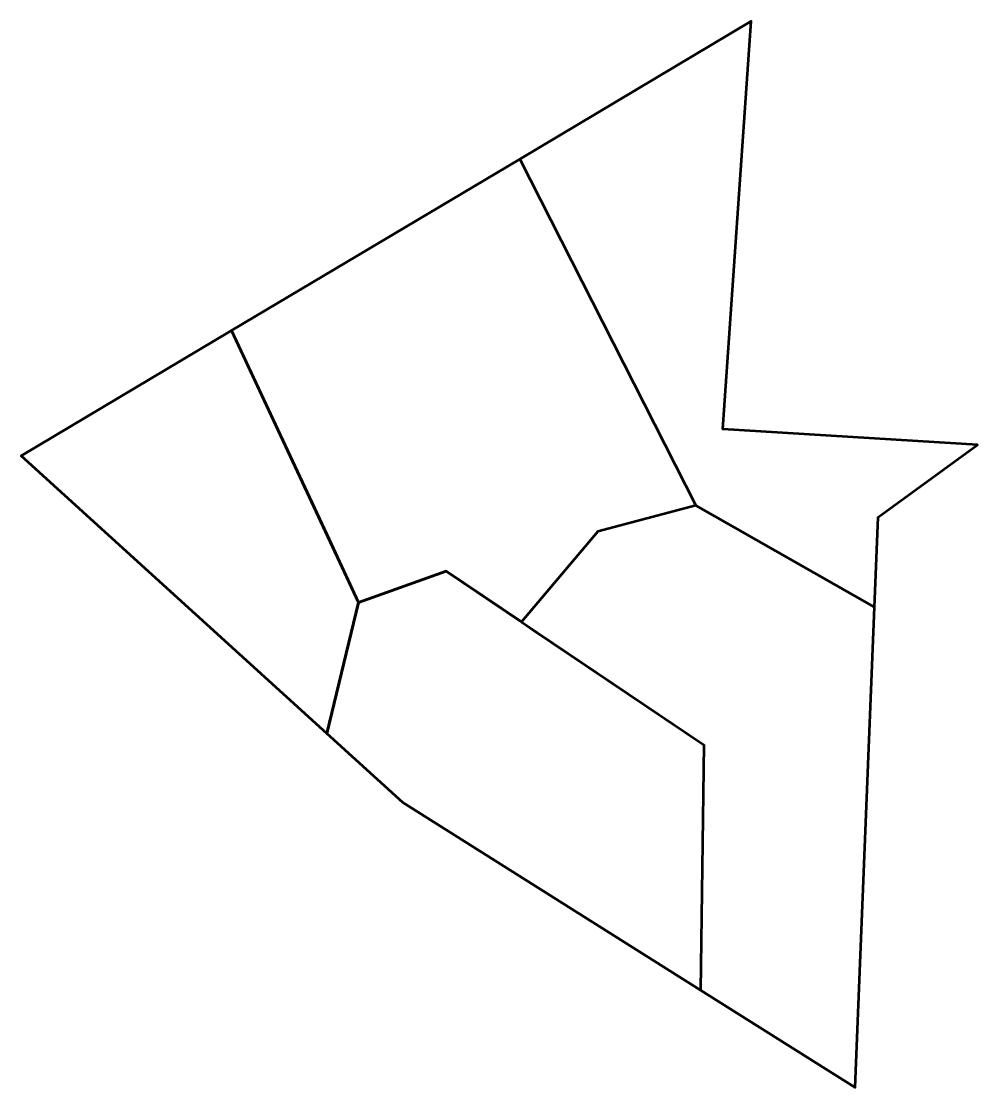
# Model space of a CAD drawing. Header units: metres. Extents: x 807601 to 807693, y 9157250 to 9157353.
import ezdxf

# ---------------------------------------------------------------- set-up
doc = ezdxf.new("R2010")
doc.units = ezdxf.units.M
doc.header["$MEASUREMENT"] = 0
doc.layers.add('2876-21029', color=1, linetype='Continuous')

msp = doc.modelspace()

# ---------------------------------------------------------------- linework, layer by layer
at = {"layer": '2876-21029', "color": 1, "lineweight": 53, "true_color": 0xff0000}
msp.add_lwpolyline([(807666.17, 9157305.94), (807683.37, 9157296.15), (807683.72, 9157304.83), (807693.3, 9157311.79), (807668.76, 9157313.31), (807671.51, 9157352.56), (807649.24, 9157339.3)], close=True, dxfattribs=at)
at = {"layer": '2876-21029', "color": 3, "lineweight": 53, "true_color": 0x00ff00}
for points in [[(807666.17, 9157305.94), (807656.75, 9157303.43), (807649.38, 9157294.74), (807642.14, 9157299.62), (807633.71, 9157296.6), (807621.47, 9157322.78), (807649.24, 9157339.3)], [(807633.71, 9157296.6), (807630.64, 9157284.01), (807601.24, 9157310.74), (807621.47, 9157322.78), (807630.87, 9157302.69)]]:
    msp.add_lwpolyline(points, close=True, dxfattribs=at)
at = {"layer": '2876-21029', "color": 5, "lineweight": 53, "true_color": 0x0000ff}
msp.add_lwpolyline([(807666.93, 9157282.91), (807666.62, 9157259.29), (807681.52, 9157249.9), (807683.37, 9157296.15), (807666.17, 9157305.94), (807656.75, 9157303.43), (807649.38, 9157294.74), (807650.4, 9157294.05)], close=True, dxfattribs=at)
at = {"layer": '2876-21029', "color": 254, "lineweight": 53, "true_color": 0xcccccc}
msp.add_lwpolyline([(807633.71, 9157296.6), (807642.14, 9157299.62), (807666.93, 9157282.91), (807666.62, 9157259.29), (807637.96, 9157277.35), (807630.64, 9157284.01)], close=True, dxfattribs=at)

doc.saveas('drawing.dxf')
